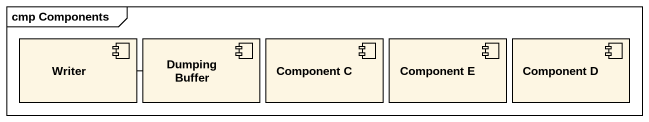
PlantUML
@startuml
mainframe cmp Components
component Writer
component "Dumping Buffer" as Dumping_Buffer
component "Component C" as Component_C
component "Component E" as Component_E
component "Component D" as Component_D
Writer -right- Dumping_Buffer
@enduml
